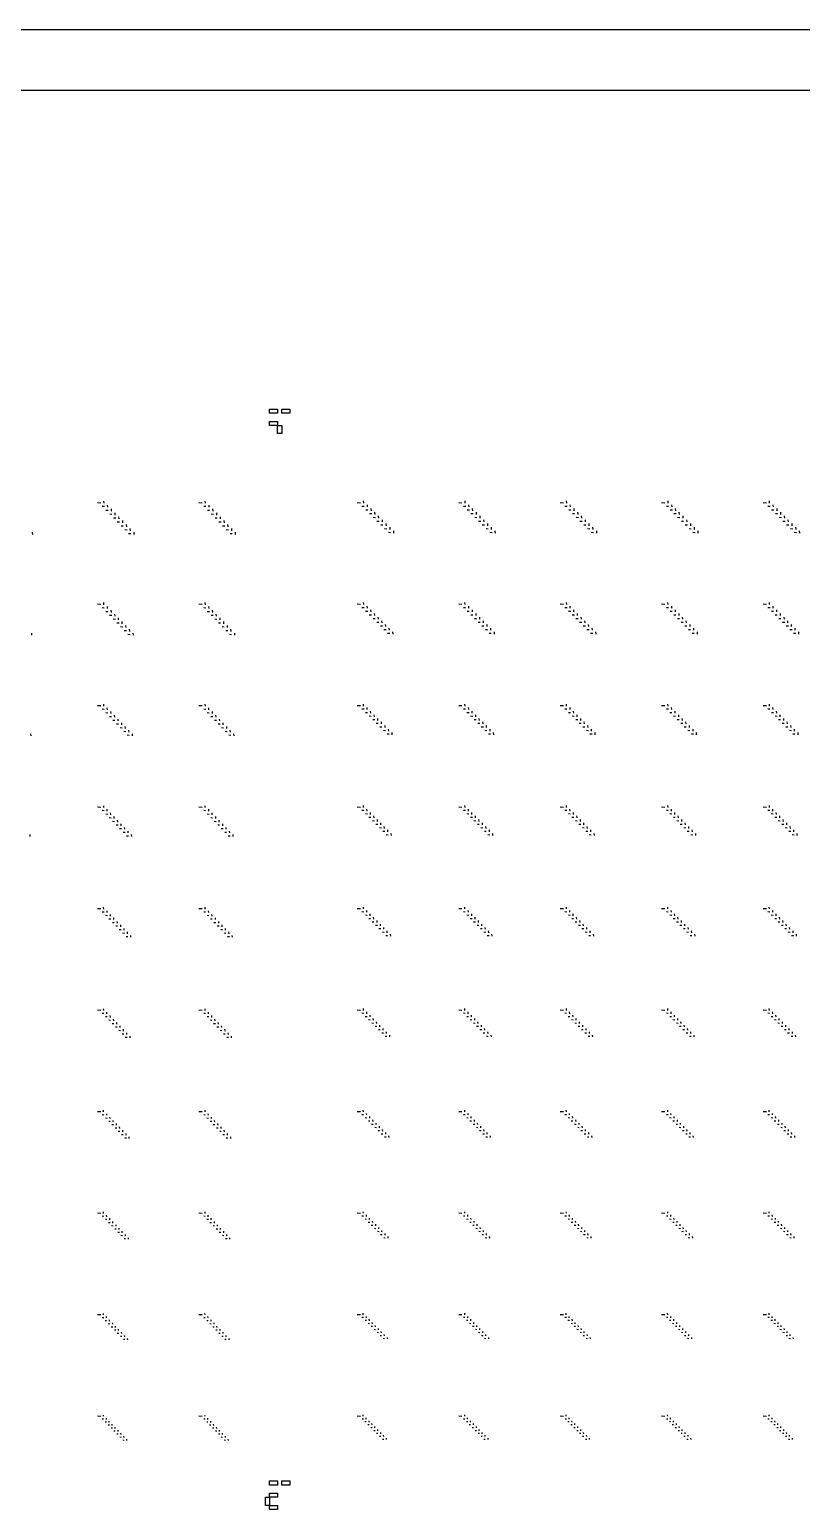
# Model space of a CAD drawing. Extents: x 0 to 300000, y 0 to 300000.
# Drawn here: x 112678 to 150708, y 227100 to 300000 of the extents above; entities that cross this region are included whole.
import ezdxf

# ---------------------------------------------------------------- set-up
doc = ezdxf.new("R2010")
doc.units = 0

msp = doc.modelspace()

# ---------------------------------------------------------------- linework, layer by layer
at = {"color": 7}
for p, q in [((116020, 276705), (116180, 276695)), ((116255, 276525), (116365, 276515)), ((116320, 276775), (116330, 276665)), ((116440, 276330), (116550, 276325)), ((116505, 276580), (116515, 276470)), ((116690, 276390), (116700, 276280)), ((121020, 276705), (121180, 276695)), ((121255, 276525), (121365, 276515)), ((121320, 276775), (121330, 276665)), ((121440, 276330), (121550, 276325)), ((121505, 276580), (121515, 276470)), ((121690, 276390), (121700, 276280)), ((128820, 276705), (128980, 276695)), ((129055, 276530), (129165, 276525)), ((129120, 276780), (129125, 276675)), ((129240, 276345), (129350, 276340)), ((129305, 276595), (129315, 276485)), ((129490, 276410), (129500, 276300)), ((133820, 276705), (133980, 276695)), ((134055, 276530), (134165, 276525)), ((134120, 276780), (134125, 276675)), ((134240, 276345), (134350, 276340)), ((134305, 276595), (134315, 276485)), ((134490, 276410), (134500, 276300)), ((138820, 276705), (138980, 276695)), ((139055, 276530), (139165, 276525)), ((139120, 276780), (139125, 276675)), ((139240, 276345), (139350, 276340)), ((139305, 276595), (139315, 276485)), ((139490, 276410), (139500, 276300)), ((143820, 276705), (143980, 276695)), ((144055, 276530), (144165, 276525)), ((144120, 276780), (144125, 276675)), ((144240, 276345), (144350, 276340)), ((144305, 276595), (144315, 276485)), ((144490, 276410), (144500, 276300)), ((148820, 276705), (148980, 276695)), ((149055, 276530), (149165, 276525)), ((149120, 276780), (149125, 276675)), ((149240, 276345), (149350, 276340)), ((149305, 276595), (149315, 276485)), ((149490, 276410), (149500, 276300)), ((116625, 276140), (116735, 276130)), ((116815, 275945), (116925, 275940)), ((116880, 276195), (116885, 276085)), ((117000, 275755), (117110, 275745)), ((117065, 276005), (117070, 275895)), ((117250, 275810), (117260, 275700)), ((117435, 275620), (117445, 275510)), ((121625, 276140), (121735, 276130)), ((121815, 275945), (121925, 275940)), ((121880, 276195), (121885, 276085)), ((122000, 275755), (122110, 275745)), ((122065, 276005), (122070, 275895)), ((122250, 275810), (122260, 275700)), ((122435, 275620), (122445, 275510)), ((129425, 276160), (129535, 276155)), ((129610, 275975), (129720, 275965)), ((129675, 276225), (129685, 276115)), ((129795, 275790), (129905, 275780)), ((129860, 276040), (129870, 275930)), ((129980, 275605), (130090, 275595)), ((130045, 275855), (130055, 275745)), ((130235, 275670), (130240, 275560)), ((134425, 276160), (134535, 276155)), ((134610, 275975), (134720, 275965)), ((134675, 276225), (134685, 276115)), ((134795, 275790), (134905, 275780)), ((134860, 276040), (134870, 275930)), ((134980, 275605), (135090, 275595)), ((135045, 275855), (135055, 275745)), ((135235, 275670), (135240, 275560)), ((139425, 276160), (139535, 276155)), ((139610, 275975), (139720, 275965)), ((139675, 276225), (139685, 276115)), ((139795, 275790), (139905, 275780)), ((139860, 276040), (139870, 275930)), ((139980, 275605), (140090, 275595)), ((140045, 275855), (140055, 275745)), ((140235, 275670), (140240, 275560)), ((144425, 276160), (144535, 276155)), ((144610, 275975), (144720, 275965)), ((144675, 276225), (144685, 276115)), ((144795, 275790), (144905, 275780)), ((144860, 276040), (144870, 275930)), ((144980, 275605), (145090, 275595)), ((145045, 275855), (145055, 275745)), ((145235, 275670), (145240, 275560)), ((149425, 276160), (149535, 276155)), ((149610, 275975), (149720, 275965)), ((149675, 276225), (149685, 276115)), ((149795, 275790), (149905, 275780)), ((149860, 276040), (149870, 275930)), ((149980, 275605), (150090, 275595)), ((150045, 275855), (150055, 275745)), ((150235, 275670), (150240, 275560)), ((112810, 275235), (112815, 275125)), ((117185, 275560), (117295, 275555)), ((117370, 275370), (117480, 275360)), ((117555, 275175), (117665, 275170)), ((117620, 275425), (117630, 275315)), ((117810, 275235), (117815, 275125)), ((122185, 275560), (122295, 275555)), ((122370, 275370), (122480, 275360)), ((122555, 275175), (122665, 275170)), ((122620, 275425), (122630, 275315)), ((122810, 275235), (122815, 275125)), ((130170, 275420), (130280, 275410)), ((130355, 275235), (130465, 275225)), ((130420, 275485), (130425, 275375)), ((130605, 275300), (130610, 275190)), ((135170, 275420), (135280, 275410)), ((135355, 275235), (135465, 275225)), ((135420, 275485), (135425, 275375)), ((135605, 275300), (135610, 275190)), ((140170, 275420), (140280, 275410)), ((140355, 275235), (140465, 275225)), ((140420, 275485), (140425, 275375)), ((140605, 275300), (140610, 275190)), ((145170, 275420), (145280, 275410)), ((145355, 275235), (145465, 275225)), ((145420, 275485), (145425, 275375)), ((145605, 275300), (145610, 275190)), ((150170, 275420), (150280, 275410)), ((150355, 275235), (150465, 275225)), ((150420, 275485), (150425, 275375)), ((150605, 275300), (150610, 275190)), ((116020, 271705), (116180, 271695)), ((116255, 271530), (116360, 271520)), ((116320, 271770), (116325, 271665)), ((116435, 271340), (116540, 271335)), ((116500, 271585), (116505, 271480)), ((116680, 271395), (116690, 271290)), ((116860, 271210), (116870, 271105)), ((121020, 271705), (121180, 271695)), ((121255, 271530), (121360, 271520)), ((121320, 271770), (121325, 271665)), ((121435, 271340), (121540, 271335)), ((121500, 271585), (121505, 271480)), ((121680, 271395), (121690, 271290)), ((121860, 271210), (121870, 271105)), ((128820, 271705), (128980, 271695)), ((129055, 271535), (129160, 271530)), ((129115, 271780), (129125, 271675)), ((129235, 271355), (129340, 271350)), ((129300, 271600), (129305, 271495)), ((129480, 271420), (129485, 271315)), ((129660, 271235), (129665, 271130)), ((133820, 271705), (133980, 271695)), ((134055, 271535), (134160, 271530)), ((134115, 271780), (134125, 271675)), ((134235, 271355), (134340, 271350)), ((134300, 271600), (134305, 271495)), ((134480, 271420), (134485, 271315)), ((134660, 271235), (134665, 271130)), ((138820, 271705), (138980, 271695)), ((139055, 271535), (139160, 271530)), ((139115, 271780), (139125, 271675)), ((139235, 271355), (139340, 271350)), ((139300, 271600), (139305, 271495)), ((139480, 271420), (139485, 271315)), ((139660, 271235), (139665, 271130)), ((143820, 271705), (143980, 271695)), ((144055, 271535), (144160, 271530)), ((144115, 271780), (144125, 271675)), ((144235, 271355), (144340, 271350)), ((144300, 271600), (144305, 271495)), ((144480, 271420), (144485, 271315)), ((144660, 271235), (144665, 271130)), ((148820, 271705), (148980, 271695)), ((149055, 271535), (149160, 271530)), ((149115, 271780), (149125, 271675)), ((149235, 271355), (149340, 271350)), ((149300, 271600), (149305, 271495)), ((149480, 271420), (149485, 271315)), ((149660, 271235), (149665, 271130)), ((116620, 271155), (116725, 271145)), ((116800, 270965), (116905, 270960)), ((116980, 270780), (117085, 270770)), ((117045, 271020), (117050, 270915)), ((117160, 270590), (117265, 270585)), ((117225, 270835), (117230, 270730)), ((117405, 270645), (117415, 270540)), ((117585, 270460), (117595, 270355)), ((121620, 271155), (121725, 271145)), ((121800, 270965), (121905, 270960)), ((121980, 270780), (122085, 270770)), ((122045, 271020), (122050, 270915)), ((122160, 270590), (122265, 270585)), ((122225, 270835), (122230, 270730)), ((122405, 270645), (122415, 270540)), ((122585, 270460), (122595, 270355)), ((129415, 271175), (129520, 271165)), ((129600, 270995), (129700, 270985)), ((129780, 270815), (129885, 270805)), ((129840, 271055), (129850, 270950)), ((129960, 270630), (130065, 270625)), ((130020, 270875), (130030, 270770)), ((130205, 270695), (130210, 270590)), ((130385, 270515), (130390, 270410)), ((134415, 271175), (134520, 271165)), ((134600, 270995), (134700, 270985)), ((134780, 270815), (134885, 270805)), ((134840, 271055), (134850, 270950)), ((134960, 270630), (135065, 270625)), ((135020, 270875), (135030, 270770)), ((135205, 270695), (135210, 270590)), ((135385, 270515), (135390, 270410)), ((139415, 271175), (139520, 271165)), ((139600, 270995), (139700, 270985)), ((139780, 270815), (139885, 270805)), ((139840, 271055), (139850, 270950)), ((139960, 270630), (140065, 270625)), ((140020, 270875), (140030, 270770)), ((140205, 270695), (140210, 270590)), ((140385, 270515), (140390, 270410)), ((144415, 271175), (144520, 271165)), ((144600, 270995), (144700, 270985)), ((144780, 270815), (144885, 270805)), ((144840, 271055), (144850, 270950)), ((144960, 270630), (145065, 270625)), ((145020, 270875), (145030, 270770)), ((145205, 270695), (145210, 270590)), ((145385, 270515), (145390, 270410)), ((149415, 271175), (149520, 271165)), ((149600, 270995), (149700, 270985)), ((149780, 270815), (149885, 270805)), ((149840, 271055), (149850, 270950)), ((149960, 270630), (150065, 270625)), ((150020, 270875), (150030, 270770)), ((150205, 270695), (150210, 270590)), ((150385, 270515), (150390, 270410)), ((112770, 270270), (112775, 270165)), ((117345, 270400), (117450, 270395)), ((117525, 270215), (117630, 270205)), ((117770, 270270), (117775, 270165)), ((122345, 270400), (122450, 270395)), ((122525, 270215), (122630, 270205)), ((122770, 270270), (122775, 270165)), ((130140, 270450), (130245, 270445)), ((130320, 270270), (130425, 270260)), ((130565, 270330), (130570, 270225)), ((135140, 270450), (135245, 270445)), ((135320, 270270), (135425, 270260)), ((135565, 270330), (135570, 270225)), ((140140, 270450), (140245, 270445)), ((140320, 270270), (140425, 270260)), ((140565, 270330), (140570, 270225)), ((145140, 270450), (145245, 270445)), ((145320, 270270), (145425, 270260)), ((145565, 270330), (145570, 270225)), ((150140, 270450), (150245, 270445)), ((150320, 270270), (150425, 270260)), ((150565, 270330), (150570, 270225)), ((116020, 266705), (116180, 266695)), ((116255, 266535), (116355, 266525)), ((116315, 266770), (116325, 266670)), ((116435, 266350), (116530, 266345)), ((116490, 266585), (116500, 266485)), ((116610, 266165), (116710, 266160)), ((116670, 266405), (116675, 266305)), ((116845, 266220), (116855, 266120)), ((121020, 266705), (121180, 266695)), ((121255, 266535), (121355, 266525)), ((121315, 266770), (121325, 266670)), ((121435, 266350), (121530, 266345)), ((121490, 266585), (121500, 266485)), ((121610, 266165), (121710, 266160)), ((121670, 266405), (121675, 266305)), ((121845, 266220), (121855, 266120)), ((128820, 266705), (128980, 266695)), ((129055, 266540), (129155, 266535)), ((129115, 266775), (129120, 266675)), ((129230, 266365), (129330, 266360)), ((129290, 266600), (129300, 266500)), ((129410, 266190), (129510, 266180)), ((129465, 266425), (129475, 266325)), ((129645, 266250), (129650, 266150)), ((133820, 266705), (133980, 266695)), ((134055, 266540), (134155, 266535)), ((134115, 266775), (134120, 266675)), ((134230, 266365), (134330, 266360)), ((134290, 266600), (134300, 266500)), ((134410, 266190), (134510, 266180)), ((134465, 266425), (134475, 266325)), ((134645, 266250), (134650, 266150)), ((138820, 266705), (138980, 266695)), ((139055, 266540), (139155, 266535)), ((139115, 266775), (139120, 266675)), ((139230, 266365), (139330, 266360)), ((139290, 266600), (139300, 266500)), ((139410, 266190), (139510, 266180)), ((139465, 266425), (139475, 266325)), ((139645, 266250), (139650, 266150)), ((143820, 266705), (143980, 266695)), ((144055, 266540), (144155, 266535)), ((144115, 266775), (144120, 266675)), ((144230, 266365), (144330, 266360)), ((144290, 266600), (144300, 266500)), ((144410, 266190), (144510, 266180)), ((144465, 266425), (144475, 266325)), ((144645, 266250), (144650, 266150)), ((148820, 266705), (148980, 266695)), ((149055, 266540), (149155, 266535)), ((149115, 266775), (149120, 266675)), ((149230, 266365), (149330, 266360)), ((149290, 266600), (149300, 266500)), ((149410, 266190), (149510, 266180)), ((149465, 266425), (149475, 266325)), ((149645, 266250), (149650, 266150)), ((116785, 265985), (116885, 265975)), ((116965, 265800), (117060, 265795)), ((117020, 266035), (117030, 265940)), ((117140, 265620), (117240, 265610)), ((117200, 265855), (117205, 265755)), ((117315, 265435), (117415, 265430)), ((117375, 265670), (117380, 265570)), ((117550, 265490), (117560, 265390)), ((121785, 265985), (121885, 265975)), ((121965, 265800), (122060, 265795)), ((122020, 266035), (122030, 265940)), ((122140, 265620), (122240, 265610)), ((122200, 265855), (122205, 265755)), ((122315, 265435), (122415, 265430)), ((122375, 265670), (122380, 265570)), ((122550, 265490), (122560, 265390)), ((129585, 266010), (129685, 266005)), ((129760, 265835), (129860, 265830)), ((129820, 266070), (129825, 265970)), ((129935, 265660), (130035, 265650)), ((129995, 265895), (130005, 265795)), ((130115, 265485), (130215, 265475)), ((130175, 265720), (130180, 265620)), ((130350, 265545), (130355, 265445)), ((130525, 265365), (130530, 265265)), ((134585, 266010), (134685, 266005)), ((134760, 265835), (134860, 265830)), ((134820, 266070), (134825, 265970)), ((134935, 265660), (135035, 265650)), ((134995, 265895), (135005, 265795)), ((135115, 265485), (135215, 265475)), ((135175, 265720), (135180, 265620)), ((135350, 265545), (135355, 265445)), ((135525, 265365), (135530, 265265)), ((139585, 266010), (139685, 266005)), ((139760, 265835), (139860, 265830)), ((139820, 266070), (139825, 265970)), ((139935, 265660), (140035, 265650)), ((139995, 265895), (140005, 265795)), ((140115, 265485), (140215, 265475)), ((140175, 265720), (140180, 265620)), ((140350, 265545), (140355, 265445)), ((140525, 265365), (140530, 265265)), ((144585, 266010), (144685, 266005)), ((144760, 265835), (144860, 265830)), ((144820, 266070), (144825, 265970)), ((144935, 265660), (145035, 265650)), ((144995, 265895), (145005, 265795)), ((145115, 265485), (145215, 265475)), ((145175, 265720), (145180, 265620)), ((145350, 265545), (145355, 265445)), ((145525, 265365), (145530, 265265)), ((149585, 266010), (149685, 266005)), ((149760, 265835), (149860, 265830)), ((149820, 266070), (149825, 265970)), ((149935, 265660), (150035, 265650)), ((149995, 265895), (150005, 265795)), ((150115, 265485), (150215, 265475)), ((150175, 265720), (150180, 265620)), ((150350, 265545), (150355, 265445)), ((150525, 265365), (150530, 265265)), ((112730, 265305), (112735, 265205)), ((117490, 265255), (117590, 265245)), ((117730, 265305), (117735, 265205)), ((122490, 265255), (122590, 265245)), ((122730, 265305), (122735, 265205)), ((130290, 265305), (130390, 265300)), ((135290, 265305), (135390, 265300)), ((140290, 265305), (140390, 265300)), ((145290, 265305), (145390, 265300)), ((150290, 265305), (150390, 265300)), ((116315, 261765), (116320, 261670)), ((121315, 261765), (121320, 261670)), ((129115, 261775), (129120, 261680)), ((134115, 261775), (134120, 261680)), ((139115, 261775), (139120, 261680)), ((144115, 261775), (144120, 261680)), ((149115, 261775), (149120, 261680)), ((116020, 261705), (116180, 261695)), ((116255, 261540), (116350, 261530)), ((116430, 261360), (116525, 261355)), ((116485, 261590), (116490, 261495)), ((116600, 261180), (116695, 261175)), ((116655, 261410), (116665, 261315)), ((116770, 261005), (116865, 260995)), ((116830, 261230), (116835, 261135)), ((117000, 261055), (117010, 260960)), ((121020, 261705), (121180, 261695)), ((121255, 261540), (121350, 261530)), ((121430, 261360), (121525, 261355)), ((121485, 261590), (121490, 261495)), ((121600, 261180), (121695, 261175)), ((121655, 261410), (121665, 261315)), ((121770, 261005), (121865, 260995)), ((121830, 261230), (121835, 261135)), ((122000, 261055), (122010, 260960)), ((128820, 261705), (128980, 261695)), ((129055, 261545), (129150, 261540)), ((129225, 261375), (129320, 261365)), ((129285, 261600), (129290, 261505)), ((129400, 261200), (129495, 261195)), ((129455, 261430), (129460, 261335)), ((129570, 261030), (129665, 261025)), ((129625, 261260), (129635, 261165)), ((129800, 261085), (129805, 260995)), ((133820, 261705), (133980, 261695)), ((134055, 261545), (134150, 261540)), ((134225, 261375), (134320, 261365)), ((134285, 261600), (134290, 261505)), ((134400, 261200), (134495, 261195)), ((134455, 261430), (134460, 261335)), ((134570, 261030), (134665, 261025)), ((134625, 261260), (134635, 261165)), ((134800, 261085), (134805, 260995)), ((138820, 261705), (138980, 261695)), ((139055, 261545), (139150, 261540)), ((139225, 261375), (139320, 261365)), ((139285, 261600), (139290, 261505)), ((139400, 261200), (139495, 261195)), ((139455, 261430), (139460, 261335)), ((139570, 261030), (139665, 261025)), ((139625, 261260), (139635, 261165)), ((139800, 261085), (139805, 260995)), ((143820, 261705), (143980, 261695)), ((144055, 261545), (144150, 261540)), ((144225, 261375), (144320, 261365)), ((144285, 261600), (144290, 261505)), ((144400, 261200), (144495, 261195)), ((144455, 261430), (144460, 261335)), ((144570, 261030), (144665, 261025)), ((144625, 261260), (144635, 261165)), ((144800, 261085), (144805, 260995)), ((148820, 261705), (148980, 261695)), ((149055, 261545), (149150, 261540)), ((149225, 261375), (149320, 261365)), ((149285, 261600), (149290, 261505)), ((149400, 261200), (149495, 261195)), ((149455, 261430), (149460, 261335)), ((149570, 261030), (149665, 261025)), ((149625, 261260), (149635, 261165)), ((149800, 261085), (149805, 260995)), ((112690, 260340), (112695, 260245)), ((116945, 260825), (117040, 260820)), ((117115, 260645), (117210, 260640)), ((117175, 260875), (117180, 260780)), ((117290, 260470), (117385, 260465)), ((117345, 260700), (117350, 260605)), ((117460, 260290), (117555, 260285)), ((117515, 260520), (117525, 260425)), ((117690, 260340), (117695, 260245)), ((121945, 260825), (122040, 260820)), ((122115, 260645), (122210, 260640)), ((122175, 260875), (122180, 260780)), ((122290, 260470), (122385, 260465)), ((122345, 260700), (122350, 260605)), ((122460, 260290), (122555, 260285)), ((122515, 260520), (122525, 260425)), ((122690, 260340), (122695, 260245)), ((129740, 260860), (129835, 260850)), ((129915, 260685), (130010, 260680)), ((129970, 260915), (129975, 260820)), ((130085, 260515), (130180, 260510)), ((130140, 260745), (130150, 260650)), ((130255, 260345), (130350, 260335)), ((130315, 260570), (130320, 260480)), ((130485, 260400), (130490, 260305)), ((134740, 260860), (134835, 260850)), ((134915, 260685), (135010, 260680)), ((134970, 260915), (134975, 260820)), ((135085, 260515), (135180, 260510)), ((135140, 260745), (135150, 260650)), ((135255, 260345), (135350, 260335)), ((135315, 260570), (135320, 260480)), ((135485, 260400), (135490, 260305)), ((139740, 260860), (139835, 260850)), ((139915, 260685), (140010, 260680)), ((139970, 260915), (139975, 260820)), ((140085, 260515), (140180, 260510)), ((140140, 260745), (140150, 260650)), ((140255, 260345), (140350, 260335)), ((140315, 260570), (140320, 260480)), ((140485, 260400), (140490, 260305)), ((144740, 260860), (144835, 260850)), ((144915, 260685), (145010, 260680)), ((144970, 260915), (144975, 260820)), ((145085, 260515), (145180, 260510)), ((145140, 260745), (145150, 260650)), ((145255, 260345), (145350, 260335)), ((145315, 260570), (145320, 260480)), ((145485, 260400), (145490, 260305)), ((149740, 260860), (149835, 260850)), ((149915, 260685), (150010, 260680)), ((149970, 260915), (149975, 260820)), ((150085, 260515), (150180, 260510)), ((150140, 260745), (150150, 260650)), ((150255, 260345), (150350, 260335)), ((150315, 260570), (150320, 260480)), ((150485, 260400), (150490, 260305)), ((116020, 256705), (116180, 256695)), ((116310, 256765), (116315, 256675)), ((121020, 256705), (121180, 256695)), ((121310, 256765), (121315, 256675)), ((128820, 256705), (128980, 256695)), ((129110, 256770), (129115, 256680)), ((133820, 256705), (133980, 256695)), ((134110, 256770), (134115, 256680)), ((138820, 256705), (138980, 256695)), ((139110, 256770), (139115, 256680)), ((143820, 256705), (143980, 256695)), ((144110, 256770), (144115, 256680)), ((148820, 256705), (148980, 256695)), ((149110, 256770), (149115, 256680)), ((116255, 256540), (116345, 256535)), ((116425, 256370), (116515, 256365)), ((116480, 256590), (116485, 256500)), ((116590, 256195), (116680, 256190)), ((116645, 256415), (116650, 256325)), ((116760, 256020), (116850, 256015)), ((116815, 256245), (116820, 256155)), ((116980, 256070), (116985, 255980)), ((117150, 255895), (117155, 255805)), ((121255, 256540), (121345, 256535)), ((121425, 256370), (121515, 256365)), ((121480, 256590), (121485, 256500)), ((121590, 256195), (121680, 256190)), ((121645, 256415), (121650, 256325)), ((121760, 256020), (121850, 256015)), ((121815, 256245), (121820, 256155)), ((121980, 256070), (121985, 255980)), ((122150, 255895), (122155, 255805)), ((129055, 256550), (129145, 256545)), ((129225, 256385), (129315, 256375)), ((129275, 256605), (129285, 256515)), ((129390, 256215), (129480, 256210)), ((129445, 256435), (129450, 256345)), ((129555, 256050), (129645, 256040)), ((129610, 256270), (129620, 256180)), ((129725, 255880), (129815, 255875)), ((129780, 256105), (129785, 256015)), ((129945, 255935), (129950, 255845)), ((134055, 256550), (134145, 256545)), ((134225, 256385), (134315, 256375)), ((134275, 256605), (134285, 256515)), ((134390, 256215), (134480, 256210)), ((134445, 256435), (134450, 256345)), ((134555, 256050), (134645, 256040)), ((134610, 256270), (134620, 256180)), ((134725, 255880), (134815, 255875)), ((134780, 256105), (134785, 256015)), ((134945, 255935), (134950, 255845)), ((139055, 256550), (139145, 256545)), ((139225, 256385), (139315, 256375)), ((139275, 256605), (139285, 256515)), ((139390, 256215), (139480, 256210)), ((139445, 256435), (139450, 256345)), ((139555, 256050), (139645, 256040)), ((139610, 256270), (139620, 256180)), ((139725, 255880), (139815, 255875)), ((139780, 256105), (139785, 256015)), ((139945, 255935), (139950, 255845)), ((144055, 256550), (144145, 256545)), ((144225, 256385), (144315, 256375)), ((144275, 256605), (144285, 256515)), ((144390, 256215), (144480, 256210)), ((144445, 256435), (144450, 256345)), ((144555, 256050), (144645, 256040)), ((144610, 256270), (144620, 256180)), ((144725, 255880), (144815, 255875)), ((144780, 256105), (144785, 256015)), ((144945, 255935), (144950, 255845)), ((149055, 256550), (149145, 256545)), ((149225, 256385), (149315, 256375)), ((149275, 256605), (149285, 256515)), ((149390, 256215), (149480, 256210)), ((149445, 256435), (149450, 256345)), ((149555, 256050), (149645, 256040)), ((149610, 256270), (149620, 256180)), ((149725, 255880), (149815, 255875)), ((149780, 256105), (149785, 256015)), ((149945, 255935), (149950, 255845)), ((116925, 255850), (117015, 255845)), ((117095, 255675), (117185, 255670)), ((117260, 255505), (117350, 255495)), ((117315, 255725), (117320, 255635)), ((117430, 255330), (117520, 255325)), ((117480, 255550), (117490, 255460)), ((117650, 255375), (117655, 255290)), ((121925, 255850), (122015, 255845)), ((122095, 255675), (122185, 255670)), ((122260, 255505), (122350, 255495)), ((122315, 255725), (122320, 255635)), ((122430, 255330), (122520, 255325)), ((122480, 255550), (122490, 255460)), ((122650, 255375), (122655, 255290)), ((129890, 255715), (129980, 255710)), ((130060, 255550), (130150, 255540)), ((130110, 255770), (130120, 255680)), ((130225, 255380), (130315, 255375)), ((130280, 255600), (130285, 255510)), ((130445, 255435), (130455, 255345)), ((134890, 255715), (134980, 255710)), ((135060, 255550), (135150, 255540)), ((135110, 255770), (135120, 255680)), ((135225, 255380), (135315, 255375)), ((135280, 255600), (135285, 255510)), ((135445, 255435), (135455, 255345)), ((139890, 255715), (139980, 255710)), ((140060, 255550), (140150, 255540)), ((140110, 255770), (140120, 255680)), ((140225, 255380), (140315, 255375)), ((140280, 255600), (140285, 255510)), ((140445, 255435), (140455, 255345)), ((144890, 255715), (144980, 255710)), ((145060, 255550), (145150, 255540)), ((145110, 255770), (145120, 255680)), ((145225, 255380), (145315, 255375)), ((145280, 255600), (145285, 255510)), ((145445, 255435), (145455, 255345)), ((149890, 255715), (149980, 255710)), ((150060, 255550), (150150, 255540)), ((150110, 255770), (150120, 255680)), ((150225, 255380), (150315, 255375)), ((150280, 255600), (150285, 255510)), ((150445, 255435), (150455, 255345)), ((116020, 251705), (116180, 251695)), ((116255, 251545), (116340, 251540)), ((116310, 251760), (116315, 251675)), ((116470, 251590), (116475, 251510)), ((121020, 251705), (121180, 251695)), ((121255, 251545), (121340, 251540)), ((121310, 251760), (121315, 251675)), ((121470, 251590), (121475, 251510)), ((128820, 251705), (128980, 251695)), ((129055, 251555), (129140, 251550)), ((129110, 251770), (129115, 251685)), ((129270, 251605), (129275, 251520)), ((133820, 251705), (133980, 251695)), ((134055, 251555), (134140, 251550)), ((134110, 251770), (134115, 251685)), ((134270, 251605), (134275, 251520)), ((138820, 251705), (138980, 251695)), ((139055, 251555), (139140, 251550)), ((139110, 251770), (139115, 251685)), ((139270, 251605), (139275, 251520)), ((143820, 251705), (143980, 251695)), ((144055, 251555), (144140, 251550)), ((144110, 251770), (144115, 251685)), ((144270, 251605), (144275, 251520)), ((148820, 251705), (148980, 251695)), ((149055, 251555), (149140, 251550)), ((149110, 251770), (149115, 251685)), ((149270, 251605), (149275, 251520)), ((116420, 251380), (116505, 251375)), ((116580, 251210), (116665, 251205)), ((116635, 251425), (116640, 251340)), ((116745, 251040), (116830, 251035)), ((116795, 251255), (116805, 251170)), ((116910, 250875), (116995, 250865)), ((116960, 251085), (116965, 251000)), ((117120, 250920), (117130, 250835)), ((121420, 251380), (121505, 251375)), ((121580, 251210), (121665, 251205)), ((121635, 251425), (121640, 251340)), ((121745, 251040), (121830, 251035)), ((121795, 251255), (121805, 251170)), ((121910, 250875), (121995, 250865)), ((121960, 251085), (121965, 251000)), ((122120, 250920), (122130, 250835)), ((129220, 251390), (129305, 251385)), ((129380, 251230), (129465, 251225)), ((129435, 251445), (129440, 251360)), ((129545, 251065), (129630, 251060)), ((129595, 251280), (129600, 251195)), ((129705, 250905), (129790, 250900)), ((129755, 251120), (129765, 251035)), ((129920, 250955), (129925, 250870)), ((130080, 250795), (130090, 250710)), ((134220, 251390), (134305, 251385)), ((134380, 251230), (134465, 251225)), ((134435, 251445), (134440, 251360)), ((134545, 251065), (134630, 251060)), ((134595, 251280), (134600, 251195)), ((134705, 250905), (134790, 250900)), ((134755, 251120), (134765, 251035)), ((134920, 250955), (134925, 250870)), ((135080, 250795), (135090, 250710)), ((139220, 251390), (139305, 251385)), ((139380, 251230), (139465, 251225)), ((139435, 251445), (139440, 251360)), ((139545, 251065), (139630, 251060)), ((139595, 251280), (139600, 251195)), ((139705, 250905), (139790, 250900)), ((139755, 251120), (139765, 251035)), ((139920, 250955), (139925, 250870)), ((140080, 250795), (140090, 250710)), ((144220, 251390), (144305, 251385)), ((144380, 251230), (144465, 251225)), ((144435, 251445), (144440, 251360)), ((144545, 251065), (144630, 251060)), ((144595, 251280), (144600, 251195)), ((144705, 250905), (144790, 250900)), ((144755, 251120), (144765, 251035)), ((144920, 250955), (144925, 250870)), ((145080, 250795), (145090, 250710)), ((149220, 251390), (149305, 251385)), ((149380, 251230), (149465, 251225)), ((149435, 251445), (149440, 251360)), ((149545, 251065), (149630, 251060)), ((149595, 251280), (149600, 251195)), ((149705, 250905), (149790, 250900)), ((149755, 251120), (149765, 251035)), ((149920, 250955), (149925, 250870)), ((150080, 250795), (150090, 250710)), ((117070, 250705), (117155, 250700)), ((117235, 250535), (117320, 250530)), ((117285, 250750), (117290, 250665)), ((117395, 250370), (117480, 250360)), ((117450, 250580), (117455, 250495)), ((117610, 250415), (117615, 250330)), ((122070, 250705), (122155, 250700)), ((122235, 250535), (122320, 250530)), ((122285, 250750), (122290, 250665)), ((122395, 250370), (122480, 250360)), ((122450, 250580), (122455, 250495)), ((122610, 250415), (122615, 250330)), ((129870, 250740), (129955, 250735)), ((130030, 250580), (130115, 250575)), ((130195, 250420), (130280, 250410)), ((130245, 250630), (130250, 250545)), ((130405, 250470), (130415, 250385)), ((134870, 250740), (134955, 250735)), ((135030, 250580), (135115, 250575)), ((135195, 250420), (135280, 250410)), ((135245, 250630), (135250, 250545)), ((135405, 250470), (135415, 250385)), ((139870, 250740), (139955, 250735)), ((140030, 250580), (140115, 250575)), ((140195, 250420), (140280, 250410)), ((140245, 250630), (140250, 250545)), ((140405, 250470), (140415, 250385)), ((144870, 250740), (144955, 250735)), ((145030, 250580), (145115, 250575)), ((145195, 250420), (145280, 250410)), ((145245, 250630), (145250, 250545)), ((145405, 250470), (145415, 250385)), ((149870, 250740), (149955, 250735)), ((150030, 250580), (150115, 250575)), ((150195, 250420), (150280, 250410)), ((150245, 250630), (150250, 250545)), ((150405, 250470), (150415, 250385)), ((116020, 246705), (116180, 246695)), ((116255, 246550), (116335, 246545)), ((116305, 246760), (116310, 246680)), ((116465, 246595), (116470, 246515)), ((116620, 246430), (116630, 246350)), ((121020, 246705), (121180, 246695)), ((121255, 246550), (121335, 246545)), ((121305, 246760), (121310, 246680)), ((121465, 246595), (121470, 246515)), ((121620, 246430), (121630, 246350)), ((128820, 246705), (128980, 246695)), ((129055, 246560), (129135, 246555)), ((129105, 246765), (129110, 246685)), ((129265, 246610), (129270, 246530)), ((129420, 246450), (129425, 246370)), ((133820, 246705), (133980, 246695)), ((134055, 246560), (134135, 246555)), ((134105, 246765), (134110, 246685)), ((134265, 246610), (134270, 246530)), ((134420, 246450), (134425, 246370)), ((138820, 246705), (138980, 246695)), ((139055, 246560), (139135, 246555)), ((139105, 246765), (139110, 246685)), ((139265, 246610), (139270, 246530)), ((139420, 246450), (139425, 246370)), ((143820, 246705), (143980, 246695)), ((144055, 246560), (144135, 246555)), ((144105, 246765), (144110, 246685)), ((144265, 246610), (144270, 246530)), ((144420, 246450), (144425, 246370)), ((148820, 246705), (148980, 246695)), ((149055, 246560), (149135, 246555)), ((149105, 246765), (149110, 246685)), ((149265, 246610), (149270, 246530)), ((149420, 246450), (149425, 246370)), ((116415, 246390), (116495, 246380)), ((116575, 246225), (116655, 246220)), ((116730, 246060), (116810, 246055)), ((116780, 246265), (116785, 246185)), ((116890, 245895), (116970, 245890)), ((116940, 246105), (116945, 246025)), ((117050, 245735), (117125, 245730)), ((117095, 245940), (117100, 245860)), ((117255, 245775), (117260, 245695)), ((121415, 246390), (121495, 246380)), ((121575, 246225), (121655, 246220)), ((121730, 246060), (121810, 246055)), ((121780, 246265), (121785, 246185)), ((121890, 245895), (121970, 245890)), ((121940, 246105), (121945, 246025)), ((122050, 245735), (122125, 245730)), ((122095, 245940), (122100, 245860)), ((122255, 245775), (122260, 245695)), ((129215, 246400), (129295, 246395)), ((129370, 246245), (129450, 246240)), ((129530, 246085), (129610, 246080)), ((129580, 246290), (129585, 246215)), ((129690, 245930), (129765, 245920)), ((129735, 246135), (129740, 246055)), ((129845, 245770), (129925, 245765)), ((129895, 245975), (129900, 245895)), ((130050, 245820), (130060, 245740)), ((134215, 246400), (134295, 246395)), ((134370, 246245), (134450, 246240)), ((134530, 246085), (134610, 246080)), ((134580, 246290), (134585, 246215)), ((134690, 245930), (134765, 245920)), ((134735, 246135), (134740, 246055)), ((134845, 245770), (134925, 245765)), ((134895, 245975), (134900, 245895)), ((135050, 245820), (135060, 245740)), ((139215, 246400), (139295, 246395)), ((139370, 246245), (139450, 246240)), ((139530, 246085), (139610, 246080)), ((139580, 246290), (139585, 246215)), ((139690, 245930), (139765, 245920)), ((139735, 246135), (139740, 246055)), ((139845, 245770), (139925, 245765)), ((139895, 245975), (139900, 245895)), ((140050, 245820), (140060, 245740)), ((144215, 246400), (144295, 246395)), ((144370, 246245), (144450, 246240)), ((144530, 246085), (144610, 246080)), ((144580, 246290), (144585, 246215)), ((144690, 245930), (144765, 245920)), ((144735, 246135), (144740, 246055)), ((144845, 245770), (144925, 245765)), ((144895, 245975), (144900, 245895)), ((145050, 245820), (145060, 245740)), ((149215, 246400), (149295, 246395)), ((149370, 246245), (149450, 246240)), ((149530, 246085), (149610, 246080)), ((149580, 246290), (149585, 246215)), ((149690, 245930), (149765, 245920)), ((149735, 246135), (149740, 246055)), ((149845, 245770), (149925, 245765)), ((149895, 245975), (149900, 245895)), ((150050, 245820), (150060, 245740)), ((117205, 245570), (117285, 245565)), ((117365, 245405), (117445, 245400)), ((117415, 245615), (117420, 245535)), ((117570, 245450), (117575, 245370)), ((122205, 245570), (122285, 245565)), ((122365, 245405), (122445, 245400)), ((122415, 245615), (122420, 245535)), ((122570, 245450), (122575, 245370)), ((130005, 245610), (130085, 245605)), ((130160, 245455), (130240, 245450)), ((130210, 245660), (130215, 245580)), ((130365, 245505), (130375, 245425)), ((135005, 245610), (135085, 245605)), ((135160, 245455), (135240, 245450)), ((135210, 245660), (135215, 245580)), ((135365, 245505), (135375, 245425)), ((140005, 245610), (140085, 245605)), ((140160, 245455), (140240, 245450)), ((140210, 245660), (140215, 245580)), ((140365, 245505), (140375, 245425)), ((145005, 245610), (145085, 245605)), ((145160, 245455), (145240, 245450)), ((145210, 245660), (145215, 245580)), ((145365, 245505), (145375, 245425)), ((150005, 245610), (150085, 245605)), ((150160, 245455), (150240, 245450)), ((150210, 245660), (150215, 245580)), ((150365, 245505), (150375, 245425)), ((116020, 241705), (116180, 241695)), ((116260, 241555), (116335, 241550)), ((116305, 241755), (116310, 241680)), ((116410, 241395), (116485, 241390)), ((116455, 241595), (116465, 241520)), ((116610, 241440), (116615, 241365)), ((121020, 241705), (121180, 241695)), ((121260, 241555), (121335, 241550)), ((121305, 241755), (121310, 241680)), ((121410, 241395), (121485, 241390)), ((121455, 241595), (121465, 241520)), ((121610, 241440), (121615, 241365)), ((128820, 241705), (128980, 241695)), ((129055, 241565), (129130, 241560)), ((129105, 241765), (129110, 241690)), ((129210, 241410), (129285, 241405)), ((129255, 241610), (129260, 241535)), ((129410, 241455), (129415, 241380)), ((129565, 241305), (129570, 241230)), ((133820, 241705), (133980, 241695)), ((134055, 241565), (134130, 241560)), ((134105, 241765), (134110, 241690)), ((134210, 241410), (134285, 241405)), ((134255, 241610), (134260, 241535)), ((134410, 241455), (134415, 241380)), ((134565, 241305), (134570, 241230)), ((138820, 241705), (138980, 241695)), ((139055, 241565), (139130, 241560)), ((139105, 241765), (139110, 241690)), ((139210, 241410), (139285, 241405)), ((139255, 241610), (139260, 241535)), ((139410, 241455), (139415, 241380)), ((139565, 241305), (139570, 241230)), ((143820, 241705), (143980, 241695)), ((144055, 241565), (144130, 241560)), ((144105, 241765), (144110, 241690)), ((144210, 241410), (144285, 241405)), ((144255, 241610), (144260, 241535)), ((144410, 241455), (144415, 241380)), ((144565, 241305), (144570, 241230)), ((148820, 241705), (148980, 241695)), ((149055, 241565), (149130, 241560)), ((149105, 241765), (149110, 241690)), ((149210, 241410), (149285, 241405)), ((149255, 241610), (149260, 241535)), ((149410, 241455), (149415, 241380)), ((149565, 241305), (149570, 241230)), ((116565, 241240), (116640, 241235)), ((116720, 241080), (116795, 241075)), ((116765, 241280), (116770, 241205)), ((116870, 240920), (116945, 240915)), ((116920, 241120), (116925, 241045)), ((117025, 240760), (117100, 240755)), ((117070, 240960), (117075, 240885)), ((117180, 240605), (117255, 240600)), ((117225, 240800), (117230, 240730)), ((117380, 240645), (117385, 240570)), ((121565, 241240), (121640, 241235)), ((121720, 241080), (121795, 241075)), ((121765, 241280), (121770, 241205)), ((121870, 240920), (121945, 240915)), ((121920, 241120), (121925, 241045)), ((122025, 240760), (122100, 240755)), ((122070, 240960), (122075, 240885)), ((122180, 240605), (122255, 240600)), ((122225, 240800), (122230, 240730)), ((122380, 240645), (122385, 240570)), ((129365, 241255), (129440, 241250)), ((129515, 241105), (129590, 241100)), ((129670, 240950), (129745, 240945)), ((129715, 241150), (129720, 241075)), ((129820, 240800), (129895, 240795)), ((129870, 240995), (129875, 240920)), ((129975, 240645), (130050, 240640)), ((130020, 240845), (130025, 240770)), ((130175, 240690), (130180, 240615)), ((134365, 241255), (134440, 241250)), ((134515, 241105), (134590, 241100)), ((134670, 240950), (134745, 240945)), ((134715, 241150), (134720, 241075)), ((134820, 240800), (134895, 240795)), ((134870, 240995), (134875, 240920)), ((134975, 240645), (135050, 240640)), ((135020, 240845), (135025, 240770)), ((135175, 240690), (135180, 240615)), ((139365, 241255), (139440, 241250)), ((139515, 241105), (139590, 241100)), ((139670, 240950), (139745, 240945)), ((139715, 241150), (139720, 241075)), ((139820, 240800), (139895, 240795)), ((139870, 240995), (139875, 240920)), ((139975, 240645), (140050, 240640)), ((140020, 240845), (140025, 240770)), ((140175, 240690), (140180, 240615)), ((144365, 241255), (144440, 241250)), ((144515, 241105), (144590, 241100)), ((144670, 240950), (144745, 240945)), ((144715, 241150), (144720, 241075)), ((144820, 240800), (144895, 240795)), ((144870, 240995), (144875, 240920)), ((144975, 240645), (145050, 240640)), ((145020, 240845), (145025, 240770)), ((145175, 240690), (145180, 240615)), ((149365, 241255), (149440, 241250)), ((149515, 241105), (149590, 241100)), ((149670, 240950), (149745, 240945)), ((149715, 241150), (149720, 241075)), ((149820, 240800), (149895, 240795)), ((149870, 240995), (149875, 240920)), ((149975, 240645), (150050, 240640)), ((150020, 240845), (150025, 240770)), ((150175, 240690), (150180, 240615)), ((117330, 240445), (117405, 240440)), ((117530, 240485), (117535, 240410)), ((122330, 240445), (122405, 240440)), ((122530, 240485), (122535, 240410)), ((130130, 240490), (130205, 240485)), ((130330, 240540), (130335, 240465)), ((135130, 240490), (135205, 240485)), ((135330, 240540), (135335, 240465)), ((140130, 240490), (140205, 240485)), ((140330, 240540), (140335, 240465)), ((145130, 240490), (145205, 240485)), ((145330, 240540), (145335, 240465)), ((150130, 240490), (150205, 240485)), ((150330, 240540), (150335, 240465)), ((116020, 236705), (116180, 236695)), ((116260, 236560), (116330, 236555)), ((116300, 236755), (116305, 236685)), ((116405, 236405), (116475, 236400)), ((116450, 236600), (116455, 236530)), ((116555, 236255), (116625, 236250)), ((116600, 236445), (116605, 236375)), ((116750, 236290), (116755, 236220)), ((121020, 236705), (121180, 236695)), ((121260, 236560), (121330, 236555)), ((121300, 236755), (121305, 236685)), ((121405, 236405), (121475, 236400)), ((121450, 236600), (121455, 236530)), ((121555, 236255), (121625, 236250)), ((121600, 236445), (121605, 236375)), ((121750, 236290), (121755, 236220)), ((128820, 236705), (128980, 236695)), ((129055, 236570), (129125, 236565)), ((129100, 236760), (129105, 236690)), ((129205, 236420), (129275, 236415)), ((129250, 236610), (129255, 236540)), ((129355, 236270), (129425, 236265)), ((129400, 236465), (129405, 236395)), ((129545, 236315), (129550, 236245)), ((133820, 236705), (133980, 236695)), ((134055, 236570), (134125, 236565)), ((134100, 236760), (134105, 236690)), ((134205, 236420), (134275, 236415)), ((134250, 236610), (134255, 236540)), ((134355, 236270), (134425, 236265)), ((134400, 236465), (134405, 236395)), ((134545, 236315), (134550, 236245)), ((138820, 236705), (138980, 236695)), ((139055, 236570), (139125, 236565)), ((139100, 236760), (139105, 236690)), ((139205, 236420), (139275, 236415)), ((139250, 236610), (139255, 236540)), ((139355, 236270), (139425, 236265)), ((139400, 236465), (139405, 236395)), ((139545, 236315), (139550, 236245)), ((143820, 236705), (143980, 236695)), ((144055, 236570), (144125, 236565)), ((144100, 236760), (144105, 236690)), ((144205, 236420), (144275, 236415)), ((144250, 236610), (144255, 236540)), ((144355, 236270), (144425, 236265)), ((144400, 236465), (144405, 236395)), ((144545, 236315), (144550, 236245)), ((148820, 236705), (148980, 236695)), ((149055, 236570), (149125, 236565)), ((149100, 236760), (149105, 236690)), ((149205, 236420), (149275, 236415)), ((149250, 236610), (149255, 236540)), ((149355, 236270), (149425, 236265)), ((149400, 236465), (149405, 236395)), ((149545, 236315), (149550, 236245)), ((116705, 236100), (116775, 236095)), ((116855, 235945), (116925, 235940)), ((116895, 236135), (116900, 236065)), ((117000, 235790), (117070, 235785)), ((117045, 235985), (117050, 235915)), ((117150, 235635), (117220, 235630)), ((117195, 235830), (117200, 235760)), ((117300, 235485), (117370, 235480)), ((117345, 235675), (117350, 235605)), ((117490, 235520), (117495, 235450)), ((121705, 236100), (121775, 236095)), ((121855, 235945), (121925, 235940)), ((121895, 236135), (121900, 236065)), ((122000, 235790), (122070, 235785)), ((122045, 235985), (122050, 235915)), ((122150, 235635), (122220, 235630)), ((122195, 235830), (122200, 235760)), ((122300, 235485), (122370, 235480)), ((122345, 235675), (122350, 235605)), ((122490, 235520), (122495, 235450)), ((129505, 236120), (129575, 236120)), ((129650, 235975), (129720, 235970)), ((129695, 236165), (129700, 236095)), ((129800, 235825), (129870, 235820)), ((129845, 236020), (129850, 235950)), ((129950, 235675), (130020, 235670)), ((129990, 235870), (129995, 235800)), ((130095, 235530), (130165, 235525)), ((130140, 235720), (130145, 235650)), ((130290, 235570), (130295, 235500)), ((134505, 236120), (134575, 236120)), ((134650, 235975), (134720, 235970)), ((134695, 236165), (134700, 236095)), ((134800, 235825), (134870, 235820)), ((134845, 236020), (134850, 235950)), ((134950, 235675), (135020, 235670)), ((134990, 235870), (134995, 235800)), ((135095, 235530), (135165, 235525)), ((135140, 235720), (135145, 235650)), ((135290, 235570), (135295, 235500)), ((139505, 236120), (139575, 236120)), ((139650, 235975), (139720, 235970)), ((139695, 236165), (139700, 236095)), ((139800, 235825), (139870, 235820)), ((139845, 236020), (139850, 235950)), ((139950, 235675), (140020, 235670)), ((139990, 235870), (139995, 235800)), ((140095, 235530), (140165, 235525)), ((140140, 235720), (140145, 235650)), ((140290, 235570), (140295, 235500)), ((144505, 236120), (144575, 236120)), ((144650, 235975), (144720, 235970)), ((144695, 236165), (144700, 236095)), ((144800, 235825), (144870, 235820)), ((144845, 236020), (144850, 235950)), ((144950, 235675), (145020, 235670)), ((144990, 235870), (144995, 235800)), ((145095, 235530), (145165, 235525)), ((145140, 235720), (145145, 235650)), ((145290, 235570), (145295, 235500)), ((149505, 236120), (149575, 236120)), ((149650, 235975), (149720, 235970)), ((149695, 236165), (149700, 236095)), ((149800, 235825), (149870, 235820)), ((149845, 236020), (149850, 235950)), ((149950, 235675), (150020, 235670)), ((149990, 235870), (149995, 235800)), ((150095, 235530), (150165, 235525)), ((150140, 235720), (150145, 235650)), ((150290, 235570), (150295, 235500)), ((116020, 231705), (116180, 231695)), ((116260, 231565), (116325, 231560)), ((116300, 231750), (116305, 231685)), ((116405, 231415), (116465, 231410)), ((116445, 231600), (116450, 231535)), ((116545, 231265), (116610, 231260)), ((116590, 231450), (116590, 231385)), ((116690, 231120), (116755, 231115)), ((116730, 231300), (116735, 231240)), ((116875, 231155), (116880, 231090)), ((121020, 231705), (121180, 231695)), ((121260, 231565), (121325, 231560)), ((121300, 231750), (121305, 231685)), ((121405, 231415), (121465, 231410)), ((121445, 231600), (121450, 231535)), ((121545, 231265), (121610, 231260)), ((121590, 231450), (121590, 231385)), ((121690, 231120), (121755, 231115)), ((121730, 231300), (121735, 231240)), ((121875, 231155), (121880, 231090)), ((128820, 231705), (128980, 231695)), ((129060, 231570), (129125, 231570)), ((129100, 231755), (129105, 231690)), ((129200, 231430), (129265, 231425)), ((129245, 231615), (129245, 231550)), ((129345, 231285), (129410, 231280)), ((129385, 231470), (129390, 231405)), ((129490, 231140), (129555, 231135)), ((129530, 231325), (129535, 231260)), ((129675, 231180), (129680, 231115)), ((133820, 231705), (133980, 231695)), ((134060, 231570), (134125, 231570)), ((134100, 231755), (134105, 231690)), ((134200, 231430), (134265, 231425)), ((134245, 231615), (134245, 231550)), ((134345, 231285), (134410, 231280)), ((134385, 231470), (134390, 231405)), ((134490, 231140), (134555, 231135)), ((134530, 231325), (134535, 231260)), ((134675, 231180), (134680, 231115)), ((138820, 231705), (138980, 231695)), ((139060, 231570), (139125, 231570)), ((139100, 231755), (139105, 231690)), ((139200, 231430), (139265, 231425)), ((139245, 231615), (139245, 231550)), ((139345, 231285), (139410, 231280)), ((139385, 231470), (139390, 231405)), ((139490, 231140), (139555, 231135)), ((139530, 231325), (139535, 231260)), ((139675, 231180), (139680, 231115)), ((143820, 231705), (143980, 231695)), ((144060, 231570), (144125, 231570)), ((144100, 231755), (144105, 231690)), ((144200, 231430), (144265, 231425)), ((144245, 231615), (144245, 231550)), ((144345, 231285), (144410, 231280)), ((144385, 231470), (144390, 231405)), ((144490, 231140), (144555, 231135)), ((144530, 231325), (144535, 231260)), ((144675, 231180), (144680, 231115)), ((148820, 231705), (148980, 231695)), ((149060, 231570), (149125, 231570)), ((149100, 231755), (149105, 231690)), ((149200, 231430), (149265, 231425)), ((149245, 231615), (149245, 231550)), ((149345, 231285), (149410, 231280)), ((149385, 231470), (149390, 231405)), ((149490, 231140), (149555, 231135)), ((149530, 231325), (149535, 231260)), ((149675, 231180), (149680, 231115)), ((116835, 230970), (116900, 230965)), ((116980, 230820), (117045, 230815)), ((117020, 231005), (117025, 230940)), ((117125, 230670), (117190, 230665)), ((117165, 230855), (117170, 230790)), ((117265, 230520), (117330, 230515)), ((117310, 230705), (117315, 230640)), ((117450, 230555), (117455, 230490)), ((121835, 230970), (121900, 230965)), ((121980, 230820), (122045, 230815)), ((122020, 231005), (122025, 230940)), ((122125, 230670), (122190, 230665)), ((122165, 230855), (122170, 230790)), ((122265, 230520), (122330, 230515)), ((122310, 230705), (122315, 230640)), ((122450, 230555), (122455, 230490)), ((129635, 230995), (129700, 230995)), ((129775, 230855), (129840, 230850)), ((129820, 231040), (129820, 230975)), ((129920, 230710), (129985, 230705)), ((129960, 230895), (129965, 230830)), ((130065, 230565), (130130, 230560)), ((130105, 230750), (130110, 230685)), ((130250, 230605), (130255, 230540)), ((134635, 230995), (134700, 230995)), ((134775, 230855), (134840, 230850)), ((134820, 231040), (134820, 230975)), ((134920, 230710), (134985, 230705)), ((134960, 230895), (134965, 230830)), ((135065, 230565), (135130, 230560)), ((135105, 230750), (135110, 230685)), ((135250, 230605), (135255, 230540)), ((139635, 230995), (139700, 230995)), ((139775, 230855), (139840, 230850)), ((139820, 231040), (139820, 230975)), ((139920, 230710), (139985, 230705)), ((139960, 230895), (139965, 230830)), ((140065, 230565), (140130, 230560)), ((140105, 230750), (140110, 230685)), ((140250, 230605), (140255, 230540)), ((144635, 230995), (144700, 230995)), ((144775, 230855), (144840, 230850)), ((144820, 231040), (144820, 230975)), ((144920, 230710), (144985, 230705)), ((144960, 230895), (144965, 230830)), ((145065, 230565), (145130, 230560)), ((145105, 230750), (145110, 230685)), ((145250, 230605), (145255, 230540)), ((149635, 230995), (149700, 230995)), ((149775, 230855), (149840, 230850)), ((149820, 231040), (149820, 230975)), ((149920, 230710), (149985, 230705)), ((149960, 230895), (149965, 230830)), ((150065, 230565), (150130, 230560)), ((150105, 230750), (150110, 230685)), ((150250, 230605), (150255, 230540))]:
    msp.add_line(p, q, dxfattribs=at)
for points in [[(3000, 300000, 0), (297000, 300000, 0), (297000, 297000, 0), (3000, 297000, 0), (3000, 300000, 0)], [(124500, 281300, 0), (124900, 281300, 0), (124900, 281100, 0), (124500, 281100, 0), (124500, 281300, 0)], [(124500, 280700, 0), (124900, 280700, 0), (124900, 280500, 0), (124500, 280500, 0), (124500, 280700, 0)], [(125100, 281300, 0), (125500, 281300, 0), (125500, 281100, 0), (125100, 281100, 0), (125100, 281300, 0)], [(124900, 280500, 0), (125100, 280500, 0), (125100, 280100, 0), (124900, 280100, 0), (124900, 280500, 0)], [(124500, 228500, 0), (124900, 228500, 0), (124900, 228300, 0), (124500, 228300, 0), (124500, 228500, 0)], [(125100, 228500, 0), (125500, 228500, 0), (125500, 228300, 0), (125100, 228300, 0), (125100, 228500, 0)], [(124300, 227700, 0), (124500, 227700, 0), (124500, 227300, 0), (124300, 227300, 0), (124300, 227700, 0)], [(124500, 227900, 0), (124900, 227900, 0), (124900, 227700, 0), (124500, 227700, 0), (124500, 227900, 0)], [(124500, 227300, 0), (124900, 227300, 0), (124900, 227100, 0), (124500, 227100, 0), (124500, 227300, 0)]]:
    msp.add_polyline3d(points)

doc.saveas('drawing.dxf')
